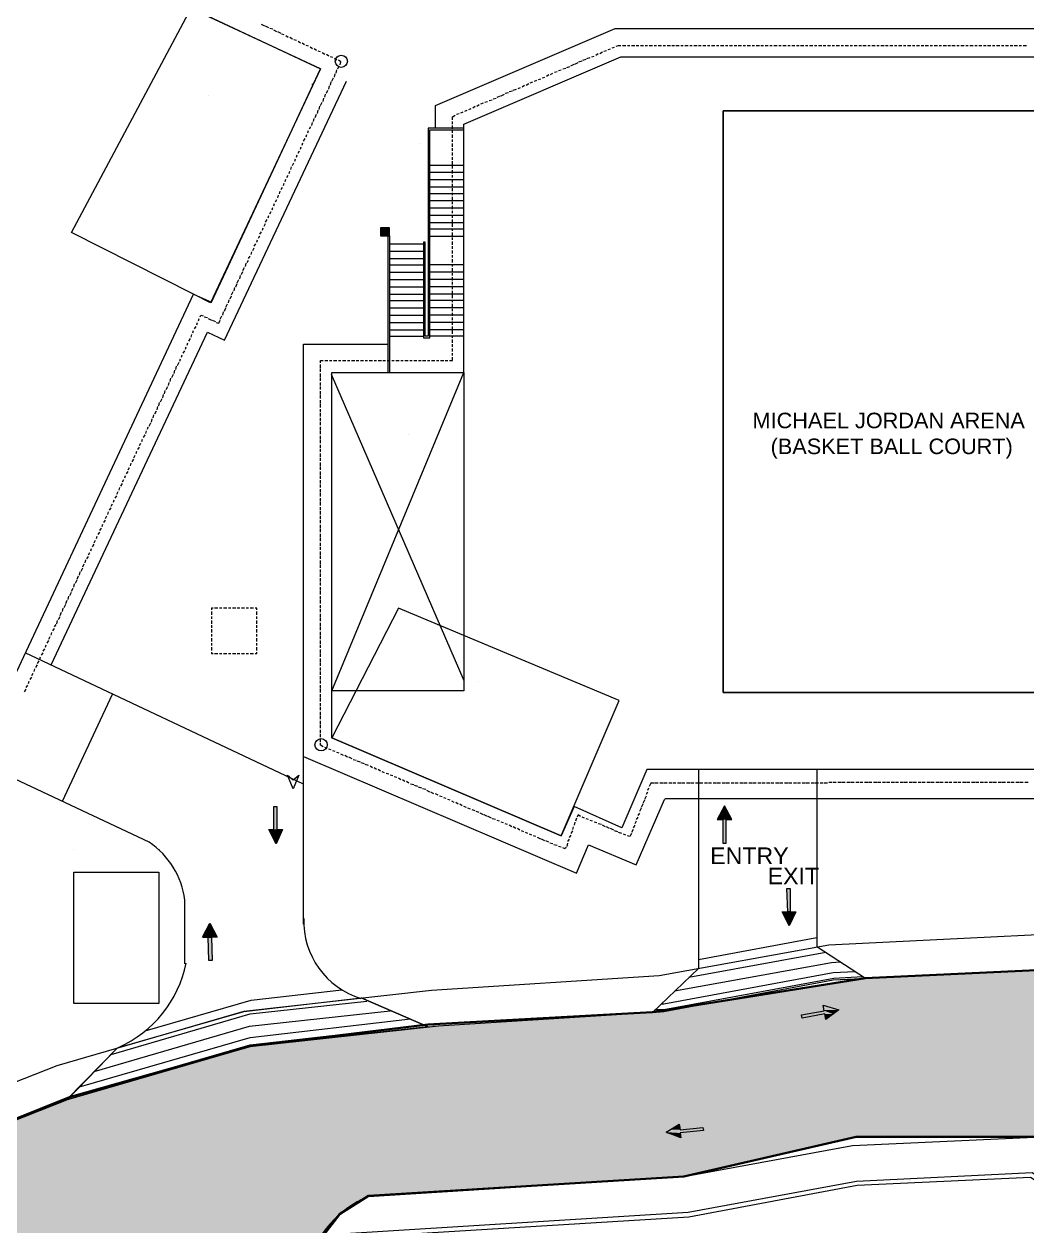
# Model space of a CAD drawing. Header units: inches. Extents: x 1969 to 240164, y 1364 to 46451.
# Drawn here: x 17198 to 21421, y 22972 to 28032 of the extents above; entities that cross this region are included whole.
import ezdxf

# ---------------------------------------------------------------- set-up
doc = ezdxf.new("R2010")
doc.units = ezdxf.units.IN
doc.header["$MEASUREMENT"] = 0
for name, color, linetype in [('PDF_0', 7, 'Continuous'), ('PDF_CAR', 7, 'Continuous'), ('PDF_cars', 7, 'Continuous'), ('PDF_ESElevation', 7, 'Continuous'), ('PDF_foot path', 7, 'Continuous'), ('PDF_HAT', 7, 'Continuous'), ('PDF_INTERNAL ROAD', 7, 'Continuous'), ('PDF_PAVING', 7, 'Continuous'), ('PDF_porch pavment area', 7, 'Continuous'), ('PDF_RETAINING WALL', 7, 'Continuous'), ('PDF_ROAD', 7, 'Continuous'), ('PDF_TEX', 7, 'Continuous'), ('PDF_TEXT', 7, 'Continuous'), ('PDF_THIN-1', 7, 'Continuous'), ('PDF_TXT', 7, 'Continuous'), ('PDF_Wall', 7, 'Continuous')]:
    doc.layers.add(name, color=color, linetype=linetype)
doc.styles.add('PDF ArialMT', font='arial.ttf')
doc.styles.add('PDF Swiss721BT-LightExtended', font='arial.ttf')

msp = doc.modelspace()

# ---------------------------------------------------------------- hatches: boundary and pattern name
at = {"true_color": 0xfecc66}
h = msp.add_hatch(color=31, dxfattribs=at)
h.dxf.hatch_style = 1
h.paths.add_polyline_path([(40008.3, 27445.2), (39953.1, 27576.4), (40565.8, 27834.4), (40621, 27703.3)])
h.paths.add_polyline_path([(40577.6, 27598.8), (40632.8, 27467.6), (40233.2, 27299.2), (40178, 27430.4)])
edge = h.paths.add_edge_path()
edge.add_line((23706.6, 23889.3), (23706.6, 23685.7))
edge.add_line((23706.6, 23685.7), (21592.3, 23685.7))
edge.add_arc((21564.1, 23607.1), 83.5, 70.25, 109.75)
edge.add_line((21535.9, 23685.7), (21474.3, 23685.7))
edge.add_line((21474.3, 23685.7), (21474.3, 23889.3))
edge.add_line((21474.3, 23889.3), (23706.6, 23889.3))
h.paths.add_polyline_path([(40196.6, 27136.6), (40128.6, 27004), (40083.8, 26760.5), (40108.3, 26579.1), (40179.2, 26411.1), (44054.9, 22879.7), (47494.3, 21707.1), (47774.4, 21648.7), (48167.3, 21655.3), (48593.7, 21785.4), (48790.3, 21898.1), (49229.2, 22267.9), (50678.1, 23493.2), (50859.2, 23699.7), (50983, 23900), (51090.8, 24169.8), (51148, 24487.9), (51993.8, 24488.6), (52290.4, 24048.9), (50849.8, 22717.9), (50714.5, 22526.6), (50622.5, 22254.5), (50606.5, 21925.5), (50606.5, 20998.1), (50696.2, 20675.3), (50766.7, 20544.7), (50964.4, 20319.7), (51058.4, 20250.3), (51196.7, 20206.5), (51389.7, 20233.1), (51523.7, 20325.3), (51622.3, 20503.8), (51622.3, 20773.7), (53221, 20773.7), (53221, 20166.3), (53323.2, 20166.3), (53323.2, 19249.4), (51850.7, 19249.4), (48876.6, 20483.8), (45963.5, 21489.1), (43693.6, 22262.7), (41571.7, 24195.4), (39950.9, 25674.8), (39044.1, 26554.3), (38079.5, 27215.6), (35857, 26162.3), (34994.2, 24093.5), (32860.7, 23926.1), (31214.3, 23858), (28068.1, 23728.3), (26623.6, 23670.7), (26125.1, 23748.9), (24768.5, 23544.4), (23827.6, 23544.4), (23273.3, 23447.3), (21482.5, 23346.7), (20701.9, 23346.7), (19975.8, 23179.6), (18647.9, 23098.7), (18526, 23021.2), (18458.9, 22934.2), (16811.9, 22382), (14065.1, 22382), (10291.7, 22150.2), (10399.9, 23009.2), (14054.9, 23234.2), (16268.8, 23125.1), (16401.4, 23136.9), (16539.8, 23172.8), (17389.5, 23514.9), (18148.7, 23728.4), (18898.7, 23820.5), (19842.9, 23871.6), (20739.4, 24014.8), (22123.3, 24079.5), (22770.9, 24079.5), (23779.9, 24246.6), (24703.7, 24246.6), (25375.2, 24342), (26135.3, 24457.9), (26581.9, 24376.1), (27205.7, 24393.1), (34200.4, 24679.5), (34926.4, 26329.3), (38395.3, 28029.7), (39197.5, 27689.4), (39688.1, 27614.9), (39863, 27631.6), (40107.6, 27695.3), (40153.2, 27713), (40296.7, 27791.6), (40552.7, 27873.4), (40725.6, 27893.1), (40799.6, 27443.2), (40565.9, 27413.6), (40402.5, 27338.4), (40299.1, 27258.4)])

# ---------------------------------------------------------------- linework, layer by layer
at = {"lineweight": 35}
for points in [[(10400.7, 23009.2), (14054.9, 23234.2), (16268.8, 23125.1), (16401.4, 23136.9), (16539.8, 23172.8), (17389.5, 23514.9), (18148.7, 23728.4), (18898.7, 23820.5), (19842.9, 23871.6), (20739.4, 24014.8), (22123.3, 24079.5), (22770.9, 24079.5), (23779.9, 24246.6), (24703.7, 24246.6), (25375.2, 24342), (26135.3, 24457.9), (26581.9, 24376.1), (27205.7, 24393.1), (30011.7, 24508), (34200.4, 24679.5), (34926.4, 26329.3), (38395.3, 28029.7)], [(38079.5, 27215.6), (35857, 26162.3), (34994.2, 24093.5), (32860.7, 23926.1), (31214.3, 23858), (28068.1, 23728.3), (26623.6, 23670.7), (26125.1, 23748.9), (24768.5, 23544.4), (23827.6, 23544.4), (23273.3, 23447.3), (21482.5, 23346.7), (20701.9, 23346.7), (19975.8, 23179.6), (18647.9, 23098.7), (18526, 23021.2), (18458.9, 22934.2), (16811.9, 22382), (14065.1, 22382), (10291.7, 22150.2), (10397.3, 22988.8)]]:
    msp.add_lwpolyline(points, dxfattribs=at)
for points in [[(10402.3, 23008.9), (14056.4, 23233.8), (16270.4, 23124.8), (16403, 23136.5), (16541.4, 23172.5), (17391, 23514.6), (18150.3, 23728.1), (18900.2, 23820.1), (19844.4, 23871.3), (20740.9, 24014.4), (22124.8, 24079.2), (22772.5, 24079.2), (23781.5, 24246.2), (24705.2, 24246.2), (25376.7, 24341.7), (26136.9, 24457.6), (26583.4, 24375.7), (27207.2, 24392.8), (30013.2, 24507.7), (34201.9, 24679.1), (34927.9, 26328.9), (38396.8, 28029.4)], [(38081, 27215.2), (35858.5, 26161.9), (34995.7, 24093.1), (32862.3, 23925.8), (31215.9, 23857.6), (28069.6, 23727.9), (26625.2, 23670.3), (26126.6, 23748.5), (24770, 23544), (23829.2, 23544), (23274.9, 23446.9), (21484, 23346.3), (20703.4, 23346.3), (19977.3, 23179.3), (18649.5, 23098.3), (18527.5, 23020.8), (18460.5, 22933.9), (16813.4, 22381.7), (14066.6, 22381.7), (10293.2, 22149.9), (10398.9, 22988.4)]]:
    msp.add_lwpolyline(points)
msp.add_lwpolyline([(20142.4, 27665.9), (22017.5, 27665.9), (22017.5, 25217.7), (20142.4, 25217.7)], close=True)
at = {"layer": 'PDF_0', "lineweight": 0}
for points in [[(18412.7, 27777.6), (18409.3, 27777.6)], [(19050.2, 27610.6), (19050.2, 27610.6)], [(18866.1, 27528.8), (18866.1, 27528.8)], [(17983.2, 26857.3), (17983.2, 26857.3)], [(18494.5, 26560.7), (18494.5, 26564.1)], [(19714.9, 24648.4), (19714.9, 24648.4)], [(17407.2, 24556.4), (17407.2, 24556.4)], [(17765.1, 24556.4), (17768.5, 24556.4)], [(19871.7, 24024.6), (19871.7, 24024.6)]]:
    msp.add_lwpolyline(points, dxfattribs=at)
msp.add_lwpolyline([(18354.8, 24870), (18330.9, 24812.1), (18307.1, 24870), (18330.9, 24849.6)], close=True, dxfattribs=at)
at = {"layer": 'PDF_CAR', "lineweight": 0}
msp.add_lwpolyline([(18716.1, 27160.7), (18716.1, 27140.2)], dxfattribs=at)
at = {"layer": 'PDF_cars', "lineweight": 0}
msp.add_lwpolyline([(17407.2, 24461), (17765.1, 24461), (17765.1, 23908.8), (17407.2, 23908.8)], close=True, dxfattribs=at)
at = {"layer": 'PDF_ESElevation', "lineweight": 0}
msp.add_arc((18840.5, 22662.9), 475.5, 113.6921, 148.6445, dxfattribs=at)
at = {"layer": 'PDF_foot path', "lineweight": 0}
for points in [[(20536.4, 24184.9), (20038.7, 24092.8)], [(20038.7, 24055.3), (19844.4, 23871.3), (19892.1, 23874.7), (20604.5, 24007.6), (20740.9, 24014.4), (20536.4, 24147.4)], [(20573.9, 24123.5), (19997.8, 24017.8)], [(20696.6, 24041.7), (20604.5, 24038.3), (19892.1, 23905.3), (19881.9, 23905.3)], [(20635.2, 24082.6), (20597.7, 24079.2), (19936.4, 23959.9)], [(20730.7, 24021.2), (20607.9, 24014.4), (19892.1, 23881.5), (19854.6, 23881.5)], [(17707.1, 23792.9), (18153.7, 23922.4), (18535.4, 23966.7)], [(18913.8, 23963.3), (18123, 23874.7), (18617.3, 23932.6), (18900.2, 23809.9), (18617.3, 23932.6)], [(17564, 23694), (18150.3, 23864.4), (18641.1, 23919)], [(17591.2, 23721.3), (18123, 23874.7), (17335.6, 23646.3), (16486.8, 23312.2)], [(17431, 23557.7), (18150.3, 23765.6), (18825.2, 23844)], [(17492.4, 23622.4), (18146.9, 23813.3), (18740, 23878.1)], [(17376.5, 23503.1), (18150.3, 23728.1), (18930.9, 23813.3)], [(17386.7, 23513.3), (18150.3, 23734.9), (18900.2, 23820.1)], [(17390.1, 23506.5), (16541.4, 23172.5)]]:
    msp.add_lwpolyline(points, dxfattribs=at)
msp.add_lwpolyline([(17379.9, 23503.1), (17591.2, 23721.3), (17376.5, 23503.1), (18150.3, 23728.1), (18900.2, 23809.9), (18150.3, 23728.1)], close=True, dxfattribs=at)
msp.add_arc((17391.8, 24179.7), 499.4, 294.1313, 348.2449, dxfattribs=at)
at = {"layer": 'PDF_HAT', "lineweight": 0}
for points in [[(15075.6, 26236.9), (15443.7, 26063.1), (14687, 24443.9), (16313, 23680.4), (16800.4, 24720), (16875.4, 24685.9), (17911.7, 26894.8), (17986.6, 26860.7), (18446.8, 27842.4), (17652.6, 28214), (17628.7, 28159.4), (17386.7, 28271.9), (17028.8, 28288.9), (16725.4, 28299.2), (16701.6, 28149.2), (16101.6, 28428.7)], [(17911.7, 26894.8), (17396.9, 27153.8), (17901.4, 28098.1), (18446.8, 27842.4), (17983.2, 26857.3)], [(19459.2, 24614.4), (19704.6, 25183.6), (18774.1, 25572.2), (18494.5, 25026.8)]]:
    msp.add_lwpolyline(points, close=True, dxfattribs=at)
msp.add_lwpolyline([(22615.7, 24893.9), (19820.5, 24893.9), (19786.4, 24815.5), (19714.9, 24648.4), (19513.7, 24737.1), (19459.2, 24614.4), (18494.5, 25026.8), (18494.5, 26564.1), (19050.2, 26564.1), (19050.2, 27610.6), (19711.5, 27893.5), (22605.5, 27893.5), (23928, 27327.7), (23928, 27310.6), (24749.5, 27310.6), (24749.5, 26731.2), (24831.3, 26731.2)], dxfattribs=at)
at = {"layer": 'PDF_INTERNAL ROAD', "lineweight": 0}
for points in [[(24705.2, 24396.2), (23979.2, 24396.2), (23754.2, 24396.2), (23052, 24266.7), (22762.3, 24229.2), (22121.4, 24229.2), (20587.5, 24154.2), (19871.7, 24024.6), (18913.8, 23963.3)], [(18920.6, 23813.3), (19892.1, 23874.7), (20604.5, 24007.6), (22124.8, 24079.2), (22772.5, 24079.2), (23069, 24116.7)], [(24112.1, 21665.8), (21484, 23346.3), (20686.3, 23308.8), (19977.3, 23179.3), (18647.9, 23094.1)]]:
    msp.add_lwpolyline(points, dxfattribs=at)
at = {"layer": 'PDF_PAVING', "lineweight": 0}
for points in [[(18930.9, 27593.6), (18930.9, 27689), (19687.6, 28012.8), (22632.7, 28012.8), (23986, 27433.4), (24868.8, 27433.4), (24868.8, 26850.5)], [(17311.7, 25333.6), (17969.6, 26734.6), (18041.2, 26700.5), (18555.9, 27791.3)], [(18375.2, 24948.4), (18375.2, 26683.4), (18729.7, 26683.4)], [(18375.2, 24832.5), (17202.6, 25384.7)], [(18375.2, 24242.8), (18375.2, 24948.4), (19524, 24457.6), (19575.1, 24576.9), (19776.2, 24491.6), (19895.5, 24767.7), (19898.9, 24771.2), (22639.5, 24771.2)], [(17724.2, 24587.1), (16991.3, 24931.4)], [(17874.2, 24075.8), (17874.2, 24341.7)]]:
    msp.add_lwpolyline(points, dxfattribs=at)
msp.add_arc((18714.4, 24254.7), 339.2, 177.951, 253.1964, dxfattribs=at)
at = {"layer": 'PDF_porch pavment area', "lineweight": 0}
msp.add_lwpolyline([(17359.4, 24760.9), (17570.8, 25210.9)], dxfattribs=at)
at = {"layer": 'PDF_RETAINING WALL', "lineweight": 0}
for points in [[(23795.1, 21665.8), (21436.3, 23175.9), (20706.8, 23141.8), (19997.8, 23008.9), (18436.6, 22913.4)], [(23692.8, 21754.4), (21443.1, 23196.3), (20703.4, 23158.8), (19994.4, 23029.3), (18460.5, 22933.9)]]:
    msp.add_lwpolyline(points, dxfattribs=at)
at = {"layer": 'PDF_ROAD', "lineweight": 0}
for points in [[(20038.7, 24893.9), (20038.7, 24055.3)], [(20536.4, 24893.9), (20536.4, 24147.4)]]:
    msp.add_lwpolyline(points, dxfattribs=at)
msp.add_arc((17528.2, 24299.1), 349.4, 7.4104, 55.6843, dxfattribs=at)
at = {"layer": 'PDF_TEX', "lineweight": 0}
msp.add_lwpolyline([(18736.6, 27140.2), (18736.6, 27174.3), (18699.1, 27174.3), (18699.1, 27140.2)], close=True, dxfattribs=at)
at = {"layer": 'PDF_TEX', "transparency": 33554559}
for points in [[(18736.6, 27174.3), (18699.1, 27174.3), (18736.6, 27140.2)], [(18699.1, 27174.3), (18736.6, 27140.2), (18699.1, 27140.2)]]:
    msp.add_solid(points, dxfattribs=at)
at = {"layer": 'PDF_THIN-1', "lineweight": 0}
for points in [[(19050.2, 27593.6), (18900.2, 27593.6), (18900.2, 26717.5), (18886.5, 26717.5), (18886.5, 27112.9), (18879.7, 27112.9), (18879.7, 26710.7), (18907, 26710.7), (18907, 27586.8), (19050.2, 27586.8)], [(19050.2, 27436.8), (18907, 27436.8)], [(19050.2, 27406.1), (18907, 27406.1)], [(19050.2, 27375.4), (18907, 27375.4)], [(19050.2, 27344.7), (18907, 27344.7)], [(19050.2, 27317.5), (18907, 27317.5)], [(19050.2, 27286.8), (18907, 27286.8)], [(19050.2, 27256.1), (18907, 27256.1)], [(19050.2, 27225.4), (18907, 27225.4)], [(19050.2, 27194.8), (18907, 27194.8)], [(18729.7, 27140.2), (18729.7, 26564.1)], [(18736.6, 27140.2), (18736.6, 26564.1)], [(19050.2, 27167.5), (18907, 27167.5)], [(19050.2, 27136.8), (18907, 27136.8)], [(18736.6, 27106.1), (18879.7, 27106.1)], [(18736.6, 27075.4), (18879.7, 27075.4)], [(18736.6, 27044.8), (18879.7, 27044.8)], [(18736.6, 27017.5), (18879.7, 27017.5)], [(18736.6, 26986.8), (18879.7, 26986.8)], [(19050.2, 27017.5), (18907, 27017.5)], [(19050.2, 26986.8), (18907, 26986.8)], [(18736.6, 26956.1), (18879.7, 26956.1)], [(18736.6, 26925.5), (18879.7, 26925.5)], [(19050.2, 26956.1), (18907, 26956.1)], [(19050.2, 26925.5), (18907, 26925.5)], [(18736.6, 26894.8), (18879.7, 26894.8)], [(18736.6, 26867.5), (18879.7, 26867.5)], [(19050.2, 26894.8), (18907, 26894.8)], [(19050.2, 26867.5), (18907, 26867.5)], [(18736.6, 26836.8), (18879.7, 26836.8)], [(19050.2, 26836.8), (18907, 26836.8)], [(18736.6, 26806.2), (18879.7, 26806.2)], [(18736.6, 26775.5), (18879.7, 26775.5)], [(19050.2, 26806.2), (18907, 26806.2)], [(19050.2, 26775.5), (18907, 26775.5)], [(18736.6, 26744.8), (18879.7, 26744.8)], [(18736.6, 26717.5), (18879.7, 26717.5)], [(18900.2, 26717.5), (18900.2, 26717.5)], [(19050.2, 26744.8), (18907, 26744.8)], [(19050.2, 26717.5), (18907, 26717.5)], [(18491.1, 26557.3), (19050.2, 25268.8)]]:
    msp.add_lwpolyline(points, dxfattribs=at)
for points in [[(19050.2, 26564.1), (19050.2, 25224.5), (18494.5, 25224.5)], [(18815, 26301.7), (18815, 26301.7), (18815, 26301.7)]]:
    msp.add_lwpolyline(points, close=True, dxfattribs=at)
at = {"layer": 'PDF_TXT', "lineweight": 0}
for points in [[(18211.6, 28023.1), (18198, 28029.9)], [(18228.7, 28016.3), (18215, 28023.1)], [(18245.7, 28009.4), (18232.1, 28012.8)], [(18262.8, 27999.2), (18249.1, 28006)], [(18279.8, 27992.4), (18266.2, 27999.2)], [(18293.4, 27985.6), (18283.2, 27989)], [(18310.5, 27975.3), (18300.2, 27982.2)], [(18327.5, 27968.5), (18317.3, 27975.3)], [(18344.6, 27961.7), (18334.3, 27965.1)], [(18361.6, 27951.5), (18351.4, 27958.3)], [(18378.6, 27944.7), (18368.4, 27951.5)], [(18395.7, 27937.8), (18385.5, 27941.3)], [(18412.7, 27927.6), (18402.5, 27934.4)], [(19674, 27931), (19684.2, 27934.4)], [(19691, 27937.8), (19701.2, 27941.3), (19711.5, 27941.3)], [(19718.3, 27941.3), (19731.9, 27941.3)], [(19738.7, 27941.3), (19749, 27941.3)], [(19755.8, 27941.3), (19769.4, 27941.3)], [(19776.2, 27941.3), (19786.4, 27941.3)], [(19793.3, 27941.3), (19806.9, 27941.3)], [(19813.7, 27941.3), (19823.9, 27941.3)], [(19830.8, 27941.3), (19844.4, 27941.3)], [(19851.2, 27941.3), (19861.4, 27941.3)], [(19868.3, 27941.3), (19881.9, 27941.3)], [(19888.7, 27941.3), (19898.9, 27941.3)], [(19905.8, 27941.3), (19919.4, 27941.3)], [(19926.2, 27941.3), (19936.4, 27941.3)], [(19943.2, 27941.3), (19956.9, 27941.3)], [(19963.7, 27941.3), (19973.9, 27941.3)], [(19980.7, 27941.3), (19994.4, 27941.3)], [(20001.2, 27941.3), (20011.4, 27941.3)], [(20018.2, 27941.3), (20031.9, 27941.3)], [(20038.7, 27941.3), (20048.9, 27941.3)], [(20055.7, 27941.3), (20069.4, 27941.3)], [(20076.2, 27941.3), (20086.4, 27941.3)], [(20093.2, 27941.3), (20106.9, 27941.3)], [(20113.7, 27941.3), (20123.9, 27941.3)], [(20130.7, 27941.3), (20144.4, 27941.3)], [(20151.2, 27941.3), (20161.4, 27941.3)], [(20168.2, 27941.3), (20181.9, 27941.3)], [(20188.7, 27941.3), (20198.9, 27941.3)], [(20205.7, 27941.3), (20219.4, 27941.3)], [(20226.2, 27941.3), (20236.4, 27941.3)], [(20243.2, 27941.3), (20256.8, 27941.3)], [(20263.7, 27941.3), (20273.9, 27941.3)], [(20280.7, 27941.3), (20294.3, 27941.3)], [(20301.2, 27941.3), (20311.4, 27941.3)], [(20318.2, 27941.3), (20331.8, 27941.3)], [(20338.7, 27941.3), (20348.9, 27941.3)], [(20355.7, 27941.3), (20369.3, 27941.3)], [(20376.2, 27941.3), (20386.4, 27941.3)], [(20393.2, 27941.3), (20406.8, 27941.3)], [(20413.6, 27941.3), (20423.9, 27941.3)], [(20430.7, 27941.3), (20444.3, 27941.3)], [(20451.1, 27941.3), (20461.4, 27941.3)], [(20468.2, 27941.3), (20481.8, 27941.3)], [(20488.6, 27941.3), (20498.9, 27941.3)], [(20505.7, 27941.3), (20519.3, 27941.3)], [(20526.1, 27941.3), (20536.4, 27941.3)], [(20543.2, 27941.3), (20556.8, 27941.3)], [(20563.6, 27941.3), (20573.9, 27941.3)], [(20580.7, 27941.3), (20594.3, 27941.3)], [(20601.1, 27941.3), (20611.4, 27941.3)], [(20618.2, 27941.3), (20631.8, 27941.3)], [(20638.6, 27941.3), (20648.9, 27941.3)], [(20655.7, 27941.3), (20669.3, 27941.3)], [(20676.1, 27941.3), (20686.3, 27941.3)], [(20693.2, 27941.3), (20706.8, 27941.3)], [(20713.6, 27941.3), (20723.8, 27941.3)], [(20730.7, 27941.3), (20744.3, 27941.3)], [(20751.1, 27941.3), (20761.3, 27941.3)], [(20768.2, 27941.3), (20781.8, 27941.3)], [(20788.6, 27941.3), (20798.8, 27941.3)], [(20805.7, 27941.3), (20819.3, 27941.3)], [(20826.1, 27941.3), (20836.3, 27941.3)], [(20843.1, 27941.3), (20856.8, 27941.3)], [(20863.6, 27941.3), (20873.8, 27941.3)], [(20880.6, 27941.3), (20894.3, 27941.3)], [(20901.1, 27941.3), (20911.3, 27941.3)], [(20918.1, 27941.3), (20931.8, 27941.3)], [(20938.6, 27941.3), (20948.8, 27941.3)], [(20955.6, 27941.3), (20969.3, 27941.3)], [(20976.1, 27941.3), (20986.3, 27941.3)], [(20993.1, 27941.3), (21006.8, 27941.3)], [(21013.6, 27941.3), (21023.8, 27941.3)], [(21030.6, 27941.3), (21044.3, 27941.3)], [(21051.1, 27941.3), (21061.3, 27941.3)], [(21068.1, 27941.3), (21081.8, 27941.3)], [(21088.6, 27941.3), (21098.8, 27941.3)], [(21105.6, 27941.3), (21119.3, 27941.3)], [(21126.1, 27941.3), (21136.3, 27941.3)], [(21143.1, 27941.3), (21156.7, 27941.3)], [(21163.6, 27941.3), (21173.8, 27941.3)], [(21180.6, 27941.3), (21194.2, 27941.3)], [(21201.1, 27941.3), (21211.3, 27941.3)], [(21218.1, 27941.3), (21231.7, 27941.3)], [(21238.6, 27941.3), (21248.8, 27941.3)], [(21255.6, 27941.3), (21269.2, 27941.3)], [(21276.1, 27941.3), (21286.3, 27941.3)], [(21293.1, 27941.3), (21306.7, 27941.3)], [(21313.5, 27941.3), (21323.8, 27941.3)], [(21330.6, 27941.3), (21344.2, 27941.3)], [(21351, 27941.3), (21361.3, 27941.3)], [(21368.1, 27941.3), (21381.7, 27941.3)], [(21388.5, 27941.3), (21398.8, 27941.3)], [(21405.6, 27941.3), (21419.2, 27941.3)], [(18429.8, 27920.8), (18419.6, 27927.6)], [(18446.8, 27914), (18436.6, 27917.4)], [(18463.9, 27903.8), (18453.6, 27910.6)], [(18480.9, 27896.9), (18470.7, 27903.8)], [(18498, 27890.1), (18487.7, 27893.5)], [(18515, 27879.9), (18504.8, 27886.7)], [(18528.6, 27859.4), (18532, 27873.1), (18521.8, 27879.9)], [(19551.2, 27879.9), (19564.9, 27883.3)], [(19568.3, 27886.7), (19581.9, 27890.1)], [(19588.7, 27893.5), (19599, 27896.9)], [(19605.8, 27900.4), (19616, 27907.2)], [(19622.8, 27907.2), (19633.1, 27914)], [(19639.9, 27917.4), (19650.1, 27920.8)], [(19656.9, 27924.2), (19667.1, 27927.6)], [(18511.6, 27825.4), (18515, 27839)], [(18518.4, 27842.4), (18525.2, 27856)], [(19431.9, 27828.8), (19442.2, 27832.2)], [(19449, 27835.6), (19459.2, 27839)], [(19466, 27842.4), (19479.7, 27845.8)], [(19483.1, 27849.2), (19496.7, 27852.6)], [(19500.1, 27856), (19513.7, 27862.9)], [(19517.2, 27862.9), (19530.8, 27869.7)], [(19534.2, 27873.1), (19547.8, 27876.5)], [(18487.7, 27774.2), (18491.1, 27787.9)], [(18494.5, 27791.3), (18501.4, 27804.9)], [(18504.8, 27808.3), (18508.2, 27822)], [(19312.6, 27774.2), (19322.9, 27781)], [(19329.7, 27784.5), (19339.9, 27787.9)], [(19346.7, 27791.3), (19356.9, 27794.7)], [(19363.8, 27798.1), (19374, 27801.5)], [(19380.8, 27804.9), (19391, 27808.3)], [(19397.9, 27811.7), (19408.1, 27818.5)], [(19414.9, 27818.5), (19425.1, 27825.4)], [(18463.9, 27723.1), (18467.3, 27736.7)], [(18470.7, 27740.1), (18477.5, 27753.8)], [(18480.9, 27757.2), (18484.3, 27770.8)], [(19189.9, 27723.1), (19203.6, 27729.9)], [(19207, 27729.9), (19220.6, 27736.7)], [(19224, 27740.1), (19237.6, 27743.6)], [(19241.1, 27747), (19254.7, 27750.4)], [(19258.1, 27753.8), (19271.7, 27757.2)], [(19278.5, 27760.6), (19288.8, 27764)], [(19295.6, 27767.4), (19305.8, 27774.2)], [(18440, 27672), (18443.4, 27685.6)], [(18446.8, 27689), (18453.6, 27702.6)], [(18457, 27706.1), (18460.5, 27719.7)], [(19087.7, 27678.8), (19097.9, 27685.6)], [(19104.7, 27685.6), (19114.9, 27692.4)], [(19121.7, 27695.8), (19132, 27699.2)], [(19138.8, 27702.6), (19149, 27706.1)], [(19155.8, 27709.5), (19169.5, 27712.9)], [(19172.9, 27716.3), (19186.5, 27719.7)], [(18416.1, 27620.8), (18419.6, 27634.5)], [(18423, 27637.9), (18429.8, 27651.5)], [(18433.2, 27654.9), (18436.6, 27668.6)], [(19002.4, 27627.7), (19002.4, 27641.3), (19012.7, 27648.1)], [(19019.5, 27651.5), (19029.7, 27654.9)], [(19036.5, 27658.3), (19046.8, 27661.7)], [(19053.6, 27665.2), (19063.8, 27668.6)], [(19070.6, 27672), (19080.8, 27675.4)], [(18392.3, 27573.1), (18395.7, 27583.3)], [(18399.1, 27590.2), (18405.9, 27600.4)], [(18409.3, 27603.8), (18412.7, 27617.4)], [(19002.4, 27610.6), (19002.4, 27620.8)], [(19002.4, 27590.2), (19002.4, 27603.8)], [(19002.4, 27573.1), (19002.4, 27583.3)], [(18368.4, 27522), (18371.8, 27532.2)], [(18375.2, 27539), (18382.1, 27549.3)], [(18385.5, 27556.1), (18388.9, 27566.3)], [(19002.4, 27552.7), (19002.4, 27566.3)], [(19002.4, 27535.6), (19002.4, 27545.8)], [(19002.4, 27515.2), (19002.4, 27528.8)], [(18344.6, 27470.9), (18348, 27481.1)], [(18351.4, 27487.9), (18358.2, 27498.1)], [(18361.6, 27504.9), (18365, 27515.2)], [(19002.4, 27498.1), (19002.4, 27508.4)], [(19002.4, 27477.7), (19002.4, 27491.3)], [(18320.7, 27419.7), (18324.1, 27430)], [(18327.5, 27436.8), (18334.3, 27447)], [(18337.7, 27453.8), (18341.2, 27464)], [(19002.4, 27460.6), (19002.4, 27470.9)], [(19002.4, 27440.2), (19002.4, 27453.8)], [(19002.4, 27423.1), (19002.4, 27433.4)], [(18296.8, 27368.6), (18300.2, 27378.8)], [(18303.7, 27385.6), (18310.5, 27395.9)], [(18313.9, 27402.7), (18317.3, 27412.9)], [(19002.4, 27402.7), (19002.4, 27416.3)], [(19002.4, 27385.6), (19002.4, 27395.9)], [(19002.4, 27365.2), (19002.4, 27378.8)], [(18273, 27317.5), (18276.4, 27327.7)], [(18279.8, 27334.5), (18286.6, 27344.7)], [(18290, 27351.6), (18293.4, 27361.8)], [(19002.4, 27348.1), (19002.4, 27358.4)], [(19002.4, 27327.7), (19002.4, 27341.3)], [(18249.1, 27266.3), (18252.5, 27276.6)], [(18255.9, 27283.4), (18262.8, 27293.6)], [(18266.2, 27300.4), (18269.6, 27310.6)], [(19002.4, 27310.6), (19002.4, 27320.9)], [(19002.4, 27290.2), (19002.4, 27303.8)], [(19002.4, 27273.2), (19002.4, 27283.4)], [(18225.3, 27215.2), (18228.7, 27225.4)], [(18232.1, 27232.2), (18238.9, 27242.5)], [(18242.3, 27249.3), (18245.7, 27259.5)], [(19002.4, 27252.7), (19002.4, 27266.3)], [(19002.4, 27235.7), (19002.4, 27245.9)], [(19002.4, 27215.2), (19002.4, 27228.8)], [(18201.4, 27164.1), (18204.8, 27174.3)], [(18208.2, 27181.1), (18215, 27191.3)], [(18215, 27198.2), (18221.8, 27208.4)], [(19002.4, 27198.2), (19002.4, 27208.4)], [(19002.4, 27177.7), (19002.4, 27191.3)], [(19002.4, 27160.7), (19002.4, 27170.9)], [(18177.5, 27112.9), (18180.9, 27123.2)], [(18184.4, 27130), (18191.2, 27140.2)], [(18191.2, 27147), (18198, 27157.3)], [(19002.4, 27140.2), (19002.4, 27153.8)], [(19002.4, 27123.2), (19002.4, 27133.4)], [(18153.7, 27061.8), (18157.1, 27072)], [(18160.5, 27078.9), (18167.3, 27089.1)], [(18167.3, 27095.9), (18174.1, 27106.1)], [(19002.4, 27102.7), (19002.4, 27116.4)], [(19002.4, 27085.7), (19002.4, 27095.9)], [(19002.4, 27065.2), (19002.4, 27078.9)], [(18129.8, 27010.7), (18133.2, 27024.3)], [(18136.6, 27027.7), (18143.4, 27038)], [(18143.4, 27044.8), (18150.3, 27055)], [(19002.4, 27048.2), (19002.4, 27058.4)], [(19002.4, 27027.7), (19002.4, 27041.4)], [(19002.4, 27010.7), (19002.4, 27020.9)], [(18106, 26959.5), (18109.4, 26973.2)], [(18112.8, 26976.6), (18119.6, 26990.2)], [(18119.6, 26993.6), (18126.4, 27007.3)], [(19002.4, 26990.2), (19002.4, 27003.9)], [(19002.4, 26973.2), (19002.4, 26983.4)], [(18082.1, 26908.4), (18085.5, 26922.1)], [(18088.9, 26925.5), (18095.7, 26939.1)], [(18095.7, 26942.5), (18102.5, 26956.1)], [(19002.4, 26952.7), (19002.4, 26966.4)], [(19002.4, 26935.7), (19002.4, 26945.9)], [(19002.4, 26915.2), (19002.4, 26928.9)], [(18058.2, 26857.3), (18061.6, 26870.9)], [(18065, 26874.3), (18071.9, 26888)], [(18071.9, 26891.4), (18078.7, 26905)], [(19002.4, 26898.2), (19002.4, 26908.4)], [(19002.4, 26877.7), (19002.4, 26891.4)], [(19002.4, 26860.7), (19002.4, 26870.9)], [(18034.4, 26806.2), (18037.8, 26819.8)], [(18041.2, 26823.2), (18048, 26836.8)], [(18048, 26840.2), (18054.8, 26853.9)], [(19002.4, 26840.2), (19002.4, 26853.9)], [(19002.4, 26823.2), (19002.4, 26833.4)], [(19002.4, 26802.7), (19002.4, 26816.4)], [(17925.3, 26765.3), (17928.7, 26775.5)], [(17932.1, 26782.3), (17935.5, 26792.5)], [(17938.9, 26799.3), (17942.3, 26806.2), (17952.6, 26802.7)], [(17956, 26799.3), (17969.6, 26795.9)], [(17973, 26792.5), (17986.6, 26785.7)], [(17990.1, 26785.7), (18003.7, 26778.9)], [(18007.1, 26775.5), (18017.3, 26772.1), (18024.1, 26785.7)], [(18024.1, 26789.1), (18031, 26802.7)], [(19002.4, 26785.7), (19002.4, 26795.9)], [(19002.4, 26765.3), (19002.4, 26778.9)], [(17901.4, 26714.1), (17904.8, 26724.3)], [(17908.2, 26731.2), (17911.7, 26741.4)], [(17915.1, 26748.2), (17921.9, 26758.4)], [(19002.4, 26748.2), (19002.4, 26758.4)], [(19002.4, 26727.8), (19002.4, 26741.4)], [(19002.4, 26710.7), (19002.4, 26720.9)], [(17877.6, 26663), (17881, 26673.2)], [(17884.4, 26680), (17887.8, 26690.3)], [(17891.2, 26697.1), (17898, 26707.3)], [(19002.4, 26690.3), (19002.4, 26703.9)], [(19002.4, 26673.2), (19002.4, 26683.4)], [(19002.4, 26652.8), (19002.4, 26666.4)], [(17853.7, 26611.9), (17857.1, 26622.1)], [(17860.5, 26628.9), (17863.9, 26639.1)], [(17867.3, 26645.9), (17874.2, 26656.2)], [(18446.8, 26605), (18446.8, 26615.3), (18457, 26615.3)], [(18463.9, 26615.3), (18477.5, 26615.3)], [(18484.3, 26615.3), (18494.5, 26615.3)], [(18501.4, 26615.3), (18515, 26615.3)], [(18521.8, 26615.3), (18532, 26615.3)], [(18538.9, 26615.3), (18552.5, 26615.3)], [(18559.3, 26615.3), (18569.5, 26615.3)], [(18576.4, 26615.3), (18590, 26615.3)], [(18596.8, 26615.3), (18607, 26615.3)], [(18613.9, 26615.3), (18627.5, 26615.3)], [(18634.3, 26615.3), (18644.5, 26615.3)], [(18651.3, 26615.3), (18665, 26615.3)], [(18671.8, 26615.3), (18682, 26615.3)], [(18688.8, 26615.3), (18702.5, 26615.3)], [(18709.3, 26615.3), (18719.5, 26615.3)], [(18726.3, 26615.3), (18740, 26615.3)], [(18746.8, 26615.3), (18757, 26615.3)], [(18763.8, 26615.3), (18777.5, 26615.3)], [(18784.3, 26615.3), (18794.5, 26615.3)], [(18801.3, 26615.3), (18815, 26615.3)], [(18821.8, 26615.3), (18832, 26615.3)], [(18838.8, 26615.3), (18852.5, 26615.3)], [(18859.3, 26615.3), (18869.5, 26615.3)], [(18876.3, 26615.3), (18890, 26615.3)], [(18896.8, 26615.3), (18907, 26615.3)], [(18913.8, 26615.3), (18927.5, 26615.3)], [(18934.3, 26615.3), (18944.5, 26615.3)], [(18951.3, 26615.3), (18964.9, 26615.3)], [(18971.8, 26615.3), (18982, 26615.3)], [(18988.8, 26615.3), (19002.4, 26615.3), (19002.4, 26628.9)], [(19002.4, 26635.7), (19002.4, 26645.9)], [(17829.8, 26560.7), (17833.3, 26574.4)], [(17836.7, 26577.8), (17840.1, 26591.4)], [(17843.5, 26594.8), (17850.3, 26608.5)], [(18446.8, 26584.6), (18446.8, 26598.2)], [(18446.8, 26567.5), (18446.8, 26581.2)], [(17806, 26509.6), (17809.4, 26523.2)], [(17812.8, 26526.6), (17816.2, 26540.3)], [(17819.6, 26543.7), (17826.4, 26557.3)], [(18446.8, 26547.1), (18446.8, 26560.7)], [(18446.8, 26530.1), (18446.8, 26543.7)], [(18446.8, 26509.6), (18446.8, 26523.2)], [(17782.1, 26458.5), (17785.5, 26472.1)], [(17788.9, 26475.5), (17792.4, 26489.1)], [(17795.8, 26492.6), (17802.6, 26506.2)], [(18446.8, 26492.6), (18446.8, 26506.2)], [(18446.8, 26472.1), (18446.8, 26485.7)], [(18446.8, 26455.1), (18446.8, 26468.7)], [(17758.3, 26407.3), (17761.7, 26421)], [(17765.1, 26424.4), (17768.5, 26438)], [(17771.9, 26441.4), (17778.7, 26455.1)], [(18446.8, 26434.6), (18446.8, 26448.2)], [(18446.8, 26417.6), (18446.8, 26431.2)], [(17734.4, 26356.2), (17737.8, 26369.8)], [(17741.2, 26373.3), (17744.6, 26386.9)], [(17748, 26390.3), (17754.9, 26403.9)], [(18446.8, 26397.1), (18446.8, 26410.7)], [(18446.8, 26380.1), (18446.8, 26393.7)], [(18446.8, 26359.6), (18446.8, 26373.3)], [(17710.5, 26308.5), (17714, 26318.7)], [(17717.4, 26325.5), (17720.8, 26335.8)], [(17724.2, 26339.2), (17731, 26352.8)], [(18446.8, 26342.6), (18446.8, 26356.2)], [(18446.8, 26322.1), (18446.8, 26335.8)], [(18446.8, 26305.1), (18446.8, 26318.7)], [(17683.3, 26257.4), (17690.1, 26267.6)], [(17693.5, 26274.4), (17696.9, 26284.6)], [(17700.3, 26291.4), (17707.1, 26301.7)], [(18446.8, 26284.6), (18446.8, 26298.3)], [(18446.8, 26267.6), (18446.8, 26281.2)], [(18446.8, 26247.1), (18446.8, 26260.8)], [(17659.4, 26206.2), (17666.2, 26216.5)], [(17669.6, 26223.3), (17673, 26233.5)], [(17676.5, 26240.3), (17683.3, 26250.5)], [(18446.8, 26230.1), (18446.8, 26243.7)], [(18446.8, 26209.6), (18446.8, 26223.3)], [(17635.6, 26155.1), (17642.4, 26165.3)], [(17645.8, 26172.1), (17649.2, 26182.4)], [(17652.6, 26189.2), (17659.4, 26199.4)], [(18446.8, 26192.6), (18446.8, 26206.2)], [(18446.8, 26172.1), (18446.8, 26185.8)], [(18446.8, 26155.1), (18446.8, 26168.7)], [(17611.7, 26104), (17618.5, 26114.2)], [(17621.9, 26121), (17625.3, 26131.2)], [(17628.7, 26138.1), (17635.6, 26148.3)], [(18446.8, 26134.6), (18446.8, 26148.3)], [(18446.8, 26117.6), (18446.8, 26131.2)], [(18446.8, 26097.1), (18446.8, 26110.8)], [(17587.8, 26052.8), (17594.6, 26063.1)], [(17598.1, 26069.9), (17601.5, 26080.1)], [(17604.9, 26086.9), (17611.7, 26097.1)], [(18446.8, 26080.1), (18446.8, 26093.7)], [(18446.8, 26059.7), (18446.8, 26073.3)], [(17564, 26001.7), (17570.8, 26011.9)], [(17574.2, 26018.7), (17577.6, 26029)], [(17581, 26035.8), (17587.8, 26046)], [(18446.8, 26042.6), (18446.8, 26056.2)], [(18446.8, 26022.2), (18446.8, 26035.8)], [(18446.8, 26005.1), (18446.8, 26018.7)], [(17540.1, 25950.6), (17546.9, 25960.8)], [(17550.3, 25967.6), (17553.7, 25977.8)], [(17557.1, 25984.7), (17564, 25994.9)], [(18446.8, 25984.7), (18446.8, 25998.3)], [(18446.8, 25967.6), (18446.8, 25981.2)], [(18446.8, 25947.2), (18446.8, 25960.8)], [(17516.2, 25899.4), (17523.1, 25909.7)], [(17526.5, 25916.5), (17529.9, 25926.7)], [(17533.3, 25933.5), (17540.1, 25943.8)], [(18446.8, 25930.1), (18446.8, 25943.8)], [(18446.8, 25909.7), (18446.8, 25923.3)], [(18446.8, 25892.6), (18446.8, 25906.3)], [(17492.4, 25848.3), (17499.2, 25858.5)], [(17502.6, 25865.4), (17506, 25875.6)], [(17509.4, 25882.4), (17516.2, 25892.6)], [(18446.8, 25872.2), (18446.8, 25885.8)], [(18446.8, 25855.1), (18446.8, 25868.8)], [(17468.5, 25797.2), (17475.3, 25807.4)], [(17478.7, 25814.2), (17482.2, 25824.4)], [(17485.6, 25831.3), (17492.4, 25841.5)], [(18446.8, 25834.7), (18446.8, 25848.3)], [(18446.8, 25817.6), (18446.8, 25831.3)], [(18446.8, 25797.2), (18446.8, 25810.8)], [(17444.7, 25746), (17451.5, 25759.7)], [(17454.9, 25763.1), (17458.3, 25776.7)], [(17461.7, 25780.1), (17468.5, 25790.4)], [(18446.8, 25780.1), (18446.8, 25793.8)], [(18446.8, 25759.7), (18446.8, 25773.3)], [(18446.8, 25742.6), (18446.8, 25756.3)], [(17420.8, 25694.9), (17427.6, 25708.6)], [(17431, 25712), (17434.4, 25725.6)], [(17437.8, 25729), (17444.7, 25742.6)], [(18446.8, 25722.2), (18446.8, 25735.8)], [(18446.8, 25705.1), (18446.8, 25718.8)], [(17396.9, 25643.8), (17403.8, 25657.4)], [(17407.2, 25660.8), (17410.6, 25674.5)], [(17414, 25677.9), (17420.8, 25691.5)], [(18446.8, 25684.7), (18446.8, 25698.3)], [(18446.8, 25667.6), (18446.8, 25681.3)], [(18446.8, 25647.2), (18446.8, 25660.8)], [(17373.1, 25592.7), (17379.9, 25606.3)], [(17383.3, 25609.7), (17386.7, 25623.3)], [(17390.1, 25626.7), (17396.9, 25640.4)], [(18446.8, 25630.2), (18446.8, 25643.8)], [(18446.8, 25609.7), (18446.8, 25623.3)], [(18446.8, 25592.7), (18446.8, 25606.3)], [(17349.2, 25541.5), (17356, 25555.2)], [(17359.4, 25558.6), (17362.9, 25572.2)], [(17366.3, 25575.6), (17373.1, 25589.2)], [(17993.5, 25572.2), (17986.6, 25572.2), (17986.6, 25565.4)], [(17986.6, 25558.6), (17986.6, 25544.9)], [(18013.9, 25572.2), (18000.3, 25572.2)], [(18031, 25572.2), (18020.7, 25572.2)], [(18051.4, 25572.2), (18037.8, 25572.2)], [(18068.5, 25572.2), (18058.2, 25572.2)], [(18088.9, 25572.2), (18075.3, 25572.2)], [(18106, 25572.2), (18095.7, 25572.2)], [(18126.4, 25572.2), (18112.8, 25572.2)], [(18143.4, 25572.2), (18133.2, 25572.2)], [(18163.9, 25572.2), (18150.3, 25572.2)], [(18177.5, 25565.4), (18177.5, 25572.2), (18170.7, 25572.2)], [(18177.5, 25544.9), (18177.5, 25558.6)], [(18446.8, 25572.2), (18446.8, 25585.8)], [(18446.8, 25555.2), (18446.8, 25568.8)], [(17325.4, 25493.8), (17332.2, 25504)], [(17335.6, 25507.4), (17339, 25521.1)], [(17342.4, 25524.5), (17349.2, 25538.1)], [(17986.6, 25538.1), (17986.6, 25527.9)], [(17986.6, 25521.1), (17986.6, 25507.4)], [(17986.6, 25500.6), (17986.6, 25490.4)], [(18177.5, 25527.9), (18177.5, 25538.1)], [(18177.5, 25507.4), (18177.5, 25521.1)], [(18177.5, 25490.4), (18177.5, 25500.6)], [(18446.8, 25534.7), (18446.8, 25548.3)], [(18446.8, 25517.7), (18446.8, 25531.3)], [(18446.8, 25497.2), (18446.8, 25510.8)], [(17301.5, 25442.7), (17308.3, 25452.9)], [(17311.7, 25459.7), (17315.1, 25469.9)], [(17318.5, 25476.8), (17325.4, 25487)], [(17986.6, 25483.6), (17986.6, 25469.9)], [(17986.6, 25463.1), (17986.6, 25452.9)], [(18177.5, 25469.9), (18177.5, 25483.6)], [(18177.5, 25452.9), (18177.5, 25463.1)], [(18446.8, 25480.2), (18446.8, 25493.8)], [(18446.8, 25459.7), (18446.8, 25473.4)], [(18446.8, 25442.7), (18446.8, 25456.3)], [(17277.6, 25391.5), (17284.5, 25401.8)], [(17287.9, 25408.6), (17291.3, 25418.8)], [(17294.7, 25425.6), (17301.5, 25435.9)], [(17986.6, 25446.1), (17986.6, 25432.4)], [(17986.6, 25425.6), (17986.6, 25415.4)], [(17986.6, 25408.6), (17986.6, 25395)], [(18177.5, 25432.4), (18177.5, 25446.1)], [(18177.5, 25415.4), (18177.5, 25425.6)], [(18177.5, 25395), (18177.5, 25408.6)], [(18446.8, 25422.2), (18446.8, 25435.9)], [(18446.8, 25405.2), (18446.8, 25418.8)], [(17253.8, 25340.4), (17260.6, 25350.6)], [(17264, 25357.5), (17267.4, 25367.7)], [(17270.8, 25374.5), (17277.6, 25384.7)], [(17986.6, 25388.1), (17986.6, 25381.3), (17993.5, 25381.3)], [(18000.3, 25381.3), (18013.9, 25381.3)], [(18020.7, 25381.3), (18031, 25381.3)], [(18037.8, 25381.3), (18051.4, 25381.3)], [(18058.2, 25381.3), (18068.5, 25381.3)], [(18075.3, 25381.3), (18088.9, 25381.3)], [(18095.7, 25381.3), (18106, 25381.3)], [(18112.8, 25381.3), (18126.4, 25381.3)], [(18133.2, 25381.3), (18143.4, 25381.3)], [(18150.3, 25381.3), (18163.9, 25381.3)], [(18170.7, 25381.3), (18177.5, 25381.3), (18177.5, 25388.1)], [(18446.8, 25384.7), (18446.8, 25398.4)], [(18446.8, 25367.7), (18446.8, 25381.3)], [(18446.8, 25347.2), (18446.8, 25360.9)], [(17229.9, 25289.3), (17236.7, 25299.5)], [(17240.1, 25306.3), (17243.5, 25316.6)], [(17247, 25323.4), (17253.8, 25333.6)], [(18446.8, 25330.2), (18446.8, 25343.8)], [(18446.8, 25309.7), (18446.8, 25323.4)], [(18446.8, 25292.7), (18446.8, 25306.3)], [(17206.1, 25238.2), (17212.9, 25248.4)], [(17216.3, 25255.2), (17219.7, 25265.4)], [(17223.1, 25272.2), (17229.9, 25282.5)], [(18446.8, 25272.2), (18446.8, 25285.9)], [(18446.8, 25255.2), (18446.8, 25268.8)], [(18446.8, 25234.7), (18446.8, 25248.4)], [(17199.2, 25221.1), (17206.1, 25231.3)], [(18446.8, 25217.7), (18446.8, 25231.3)], [(18446.8, 25197.2), (18446.8, 25210.9)], [(18446.8, 25180.2), (18446.8, 25193.8)], [(18446.8, 25159.8), (18446.8, 25173.4)], [(18446.8, 25142.7), (18446.8, 25156.3)], [(18446.8, 25122.3), (18446.8, 25135.9)], [(18446.8, 25105.2), (18446.8, 25118.8)], [(18446.8, 25084.8), (18446.8, 25098.4)], [(18446.8, 25067.7), (18446.8, 25081.4)], [(18446.8, 25047.3), (18446.8, 25060.9)], [(18446.8, 25030.2), (18446.8, 25043.9)], [(18446.8, 25009.8), (18446.8, 25023.4)], [(18457, 24989.3), (18446.8, 24996.1), (18446.8, 25006.4)], [(18474.1, 24982.5), (18463.9, 24985.9)], [(18491.1, 24975.7), (18480.9, 24979.1)], [(18508.2, 24968.9), (18498, 24972.3)], [(18525.2, 24962), (18515, 24965.5)], [(18542.3, 24951.8), (18532, 24958.6)], [(18559.3, 24945), (18549.1, 24951.8)], [(18579.8, 24938.2), (18566.1, 24945)], [(18596.8, 24931.4), (18583.2, 24934.8)], [(18613.9, 24924.5), (18600.2, 24928)], [(18630.9, 24917.7), (18617.3, 24921.1)], [(18647.9, 24910.9), (18634.3, 24914.3)], [(18665, 24900.7), (18654.8, 24907.5)], [(18682, 24893.9), (18671.8, 24900.7)], [(18699.1, 24887.1), (18688.8, 24893.9)], [(18716.1, 24880.2), (18705.9, 24883.6)], [(18733.2, 24873.4), (18722.9, 24876.8)], [(18750.2, 24866.6), (18740, 24870)], [(18767.2, 24859.8), (18757, 24863.2)], [(18784.3, 24849.6), (18774.1, 24856.4)], [(18801.3, 24842.7), (18791.1, 24849.6)], [(18818.4, 24835.9), (18808.1, 24842.7)], [(18838.8, 24829.1), (18825.2, 24832.5)], [(18855.9, 24822.3), (18842.2, 24825.7)], [(18872.9, 24815.5), (18859.3, 24818.9)], [(18890, 24808.7), (18876.3, 24812.1)], [(18907, 24798.4), (18893.4, 24805.2)], [(18924, 24791.6), (18910.4, 24798.4)], [(19823.9, 24798.4), (19817.1, 24788.2)], [(19827.4, 24815.5), (19823.9, 24805.2)], [(19851.2, 24835.9), (19837.6, 24835.9), (19830.8, 24822.3)], [(19868.3, 24835.9), (19854.6, 24835.9)], [(19888.7, 24835.9), (19875.1, 24835.9)], [(19905.8, 24835.9), (19892.1, 24835.9)], [(19926.2, 24835.9), (19912.6, 24835.9)], [(19943.2, 24835.9), (19929.6, 24835.9)], [(19963.7, 24835.9), (19950.1, 24835.9)], [(19980.7, 24835.9), (19967.1, 24835.9)], [(20001.2, 24835.9), (19987.6, 24835.9)], [(20018.2, 24835.9), (20004.6, 24835.9)], [(20038.7, 24835.9), (20025.1, 24835.9)], [(20055.7, 24835.9), (20042.1, 24835.9)], [(20076.2, 24835.9), (20062.6, 24835.9)], [(20093.2, 24835.9), (20079.6, 24835.9)], [(20113.7, 24835.9), (20100, 24835.9)], [(20130.7, 24835.9), (20117.1, 24835.9)], [(20151.2, 24835.9), (20137.5, 24835.9)], [(20168.2, 24835.9), (20154.6, 24835.9)], [(20188.7, 24835.9), (20175, 24835.9)], [(20205.7, 24835.9), (20192.1, 24835.9)], [(20226.2, 24835.9), (20212.5, 24835.9)], [(20243.2, 24835.9), (20229.6, 24835.9)], [(20263.7, 24835.9), (20250, 24835.9)], [(20280.7, 24835.9), (20267.1, 24835.9)], [(20301.2, 24835.9), (20287.5, 24835.9)], [(20318.2, 24835.9), (20304.6, 24835.9)], [(20338.7, 24835.9), (20325, 24835.9)], [(20355.7, 24835.9), (20342.1, 24835.9)], [(20376.2, 24835.9), (20362.5, 24835.9)], [(20393.2, 24835.9), (20379.6, 24835.9)], [(20413.6, 24835.9), (20400, 24835.9)], [(20430.7, 24835.9), (20417.1, 24835.9)], [(20451.1, 24835.9), (20437.5, 24835.9)], [(20468.2, 24835.9), (20454.6, 24835.9)], [(20488.6, 24835.9), (20475, 24835.9)], [(20505.7, 24835.9), (20492, 24835.9)], [(20526.1, 24835.9), (20512.5, 24835.9)], [(20543.2, 24835.9), (20529.5, 24835.9)], [(20563.6, 24835.9), (20550, 24835.9)], [(20580.7, 24835.9), (20567, 24835.9)], [(20601.1, 24839.3), (20587.5, 24839.3)], [(20618.2, 24839.3), (20604.5, 24839.3)], [(20638.6, 24839.3), (20625, 24839.3)], [(20655.7, 24839.3), (20642, 24839.3)], [(20676.1, 24839.3), (20662.5, 24839.3)], [(20693.2, 24839.3), (20679.5, 24839.3)], [(20713.6, 24839.3), (20700, 24839.3)], [(20730.7, 24839.3), (20717, 24839.3)], [(20751.1, 24839.3), (20737.5, 24839.3)], [(20768.2, 24839.3), (20754.5, 24839.3)], [(20788.6, 24839.3), (20775, 24839.3)], [(20805.7, 24839.3), (20792, 24839.3)], [(20826.1, 24839.3), (20812.5, 24839.3)], [(20843.1, 24839.3), (20829.5, 24839.3)], [(20863.6, 24839.3), (20850, 24839.3)], [(20880.6, 24839.3), (20867, 24839.3)], [(20901.1, 24839.3), (20887.5, 24839.3)], [(20918.1, 24839.3), (20904.5, 24839.3)], [(20938.6, 24839.3), (20925, 24839.3)], [(20955.6, 24839.3), (20942, 24839.3)], [(20976.1, 24839.3), (20962.5, 24839.3)], [(20993.1, 24839.3), (20979.5, 24839.3)], [(21013.6, 24839.3), (20999.9, 24839.3)], [(21030.6, 24839.3), (21017, 24839.3)], [(21051.1, 24839.3), (21037.4, 24839.3)], [(21068.1, 24839.3), (21054.5, 24839.3)], [(21088.6, 24839.3), (21074.9, 24839.3)], [(21105.6, 24839.3), (21092, 24839.3)], [(21126.1, 24839.3), (21112.4, 24839.3)], [(21143.1, 24839.3), (21129.5, 24839.3)], [(21163.6, 24839.3), (21149.9, 24839.3)], [(21180.6, 24839.3), (21167, 24839.3)], [(21201.1, 24839.3), (21187.4, 24839.3)], [(21218.1, 24839.3), (21204.5, 24839.3)], [(21238.6, 24839.3), (21224.9, 24839.3)], [(21255.6, 24839.3), (21242, 24839.3)], [(21276.1, 24839.3), (21262.4, 24839.3)], [(21293.1, 24839.3), (21279.5, 24839.3)], [(21313.5, 24839.3), (21299.9, 24839.3)], [(21330.6, 24839.3), (21317, 24839.3)], [(21351, 24839.3), (21337.4, 24839.3)], [(21368.1, 24839.3), (21354.5, 24839.3)], [(21388.5, 24839.3), (21374.9, 24839.3)], [(21405.6, 24839.3), (21391.9, 24839.3)], [(21426, 24839.3), (21412.4, 24839.3)], [(18941.1, 24784.8), (18930.9, 24791.6)], [(18958.1, 24778), (18947.9, 24781.4)], [(18975.2, 24771.2), (18964.9, 24774.6)], [(18992.2, 24764.3), (18982, 24767.7)], [(19009.3, 24754.1), (18999, 24760.9)], [(19026.3, 24747.3), (19016.1, 24754.1)], [(19043.3, 24740.5), (19033.1, 24747.3)], [(19803.5, 24747.3), (19796.7, 24733.7)], [(19810.3, 24764.3), (19803.5, 24750.7)], [(19817.1, 24781.4), (19810.3, 24767.7)], [(19060.4, 24733.7), (19050.2, 24737.1)], [(19077.4, 24726.8), (19067.2, 24730.3)], [(19097.9, 24720), (19084.3, 24723.4)], [(19114.9, 24713.2), (19101.3, 24716.6)], [(19132, 24703), (19118.3, 24709.8)], [(19149, 24696.2), (19135.4, 24703)], [(19166.1, 24689.3), (19152.4, 24696.2)], [(19541, 24696.2), (19530.8, 24703), (19527.4, 24692.8)], [(19558.1, 24689.3), (19547.8, 24692.8)], [(19783, 24692.8), (19776.2, 24682.5)], [(19789.9, 24709.8), (19783, 24699.6)], [(19796.7, 24730.3), (19789.9, 24716.6)], [(19183.1, 24682.5), (19169.5, 24685.9)], [(19200.1, 24675.7), (19189.9, 24679.1)], [(19217.2, 24668.9), (19207, 24672.3)], [(19234.2, 24662.1), (19224, 24665.5)], [(19251.3, 24651.9), (19241.1, 24658.7)], [(19268.3, 24645), (19258.1, 24651.9)], [(19285.4, 24638.2), (19275.1, 24645)], [(19510.3, 24651.9), (19506.9, 24641.6)], [(19517.2, 24672.3), (19513.7, 24658.7)], [(19524, 24689.3), (19520.6, 24675.7)], [(19575.1, 24682.5), (19564.9, 24685.9)], [(19592.2, 24675.7), (19581.9, 24679.1)], [(19609.2, 24668.9), (19599, 24672.3)], [(19629.6, 24662.1), (19616, 24665.5)], [(19646.7, 24651.9), (19633.1, 24658.7)], [(19663.7, 24645), (19650.1, 24651.9)], [(19680.8, 24638.2), (19667.1, 24645)], [(19762.6, 24641.6), (19755.8, 24628)], [(19769.4, 24658.7), (19762.6, 24648.4)], [(19776.2, 24675.7), (19769.4, 24665.5)], [(19302.4, 24631.4), (19292.2, 24634.8)], [(19319.5, 24624.6), (19309.2, 24628)], [(19336.5, 24617.8), (19326.3, 24621.2)], [(19353.5, 24610.9), (19343.3, 24614.4)], [(19374, 24600.7), (19360.4, 24607.5)], [(19391, 24593.9), (19377.4, 24600.7)], [(19408.1, 24587.1), (19394.4, 24593.9)], [(19493.3, 24600.7), (19486.5, 24590.5)], [(19500.1, 24617.8), (19493.3, 24607.5)], [(19506.9, 24634.8), (19500.1, 24624.6)], [(19697.8, 24631.4), (19684.2, 24634.8)], [(19714.9, 24624.6), (19701.2, 24628)], [(19731.9, 24617.8), (19721.7, 24621.2)], [(19755.8, 24624.6), (19749, 24610.9), (19738.7, 24614.4)], [(19425.1, 24580.3), (19411.5, 24583.7)], [(19442.2, 24573.5), (19428.5, 24576.9)], [(19459.2, 24566.6), (19449, 24570)], [(19479.7, 24566.6), (19476.3, 24559.8), (19466, 24563.2)], [(19486.5, 24583.7), (19483.1, 24570)]]:
    msp.add_lwpolyline(points, dxfattribs=at)
for points in [[(17973, 27729.9), (17973, 27729.9), (17973, 27729.9)], [(19111.5, 25262), (19111.5, 25262), (19111.5, 25262)]]:
    msp.add_lwpolyline(points, close=True, dxfattribs=at)
at = {"layer": 'PDF_Wall', "lineweight": 0}
for points in [[(18228.7, 24641.6), (18249.1, 24641.6), (18249.1, 24737.1), (18262.8, 24737.1), (18262.8, 24641.6), (18286.6, 24641.6), (18259.3, 24580.3)], [(18262.8, 24737.1), (18262.8, 24737.1), (18262.8, 24737.1)], [(20117.1, 24682.5), (20141, 24682.5), (20141, 24583.7), (20154.6, 24583.7), (20154.6, 24682.5), (20178.4, 24682.5), (20147.8, 24740.5)], [(20389.8, 24293.9), (20413.6, 24293.9), (20410.2, 24392.8), (20423.9, 24392.8), (20423.9, 24293.9), (20447.7, 24293.9), (20420.5, 24236)], [(20423.9, 24392.8), (20423.9, 24392.8), (20423.9, 24392.8)], [(18010.5, 24188.3), (17986.6, 24188.3), (17990.1, 24089.4), (17976.4, 24089.4), (17973, 24188.3), (17949.2, 24188.3), (17979.8, 24246.2)], [(20573.9, 23840.6), (20570.5, 23864.4), (20475, 23847.4), (20471.6, 23861), (20567, 23878.1), (20563.6, 23901.9), (20628.4, 23881.5)], [(19956.9, 23400.9), (19960.3, 23377), (20055.7, 23387.2), (20059.1, 23373.6), (19960.3, 23363.4), (19963.7, 23342.9), (19902.3, 23366.8)]]:
    msp.add_lwpolyline(points, close=True, dxfattribs=at)
for points in [[(20423.9, 24293.9), (20413.6, 24293.9), (20423.9, 24293.9)], [(17986.6, 24188.3), (17952.6, 24188.3), (17986.6, 24188.3)]]:
    msp.add_lwpolyline(points, dxfattribs=at)
for centre in [(18533.7, 27874.8), (18448.5, 24997.8)]:
    msp.add_circle(centre, 25.6, dxfattribs=at)
at = {"layer": 'PDF_Wall', "transparency": 33554559}
for points in [[(18262.8, 24737.1), (18249.1, 24737.1), (18249.1, 24737.1)], [(18262.8, 24737.1), (18249.1, 24737.1), (18262.8, 24641.6)], [(18249.1, 24737.1), (18262.8, 24641.6), (18249.1, 24641.6)], [(20147.8, 24740.5), (20178.4, 24682.5), (20117.1, 24682.5)], [(18249.1, 24641.6), (18228.7, 24641.6), (18286.6, 24641.6)], [(18228.7, 24641.6), (18286.6, 24641.6), (18259.3, 24580.3)], [(18249.1, 24641.6), (18286.6, 24641.6), (18286.6, 24641.6)], [(18286.6, 24641.6), (18286.6, 24641.6), (18249.1, 24641.6)], [(18249.1, 24641.6), (18286.6, 24641.6), (18286.6, 24641.6)], [(18286.6, 24641.6), (18262.8, 24641.6), (18262.8, 24641.6)], [(20154.6, 24682.5), (20154.6, 24682.5), (20117.1, 24682.5)], [(20154.6, 24682.5), (20117.1, 24682.5), (20178.4, 24682.5)], [(20117.1, 24682.5), (20141, 24682.5), (20141, 24682.5)], [(20117.1, 24682.5), (20154.6, 24682.5), (20154.6, 24682.5)], [(20154.6, 24682.5), (20154.6, 24682.5), (20117.1, 24682.5)], [(20141, 24682.5), (20154.6, 24682.5), (20154.6, 24682.5)], [(20154.6, 24682.5), (20154.6, 24682.5), (20141, 24682.5)], [(20154.6, 24583.7), (20141, 24583.7), (20141, 24682.5)], [(20141, 24682.5), (20154.6, 24682.5), (20154.6, 24583.7)], [(20154.6, 24583.7), (20154.6, 24583.7), (20141, 24583.7)], [(20423.9, 24392.8), (20410.2, 24392.8), (20410.2, 24392.8)], [(20423.9, 24392.8), (20410.2, 24392.8), (20423.9, 24293.9)], [(20410.2, 24392.8), (20423.9, 24293.9), (20413.6, 24293.9)], [(20413.6, 24293.9), (20389.8, 24293.9), (20447.7, 24293.9)], [(20389.8, 24293.9), (20447.7, 24293.9), (20420.5, 24236)], [(20413.6, 24293.9), (20423.9, 24293.9), (20423.9, 24293.9)], [(20413.6, 24293.9), (20447.7, 24293.9), (20447.7, 24293.9)], [(20447.7, 24293.9), (20447.7, 24293.9), (20413.6, 24293.9)], [(20413.6, 24293.9), (20447.7, 24293.9), (20447.7, 24293.9)], [(20447.7, 24293.9), (20423.9, 24293.9), (20423.9, 24293.9)], [(17979.8, 24246.2), (18010.5, 24188.3), (17952.6, 24188.3)], [(17949.2, 24188.3), (17973, 24188.3), (17973, 24188.3)], [(17952.6, 24188.3), (17986.6, 24188.3), (17949.2, 24188.3)], [(17986.6, 24188.3), (17986.6, 24188.3), (17952.6, 24188.3)], [(17986.6, 24188.3), (17952.6, 24188.3), (18010.5, 24188.3)], [(17990.1, 24089.4), (17976.4, 24089.4), (17973, 24188.3)], [(17973, 24188.3), (17986.6, 24188.3), (17990.1, 24089.4)], [(17990.1, 24089.4), (17990.1, 24089.4), (17976.4, 24089.4)], [(20563.6, 23901.9), (20628.4, 23881.5), (20567, 23881.5)], [(20628.4, 23881.5), (20567, 23881.5), (20621.6, 23878.1)], [(20567, 23881.5), (20621.6, 23878.1), (20567, 23878.1)], [(20495.5, 23864.4), (20471.6, 23861), (20546.6, 23861)], [(20471.6, 23861), (20546.6, 23861), (20475, 23847.4)], [(20567, 23878.1), (20604.5, 23864.4), (20495.5, 23864.4)], [(20495.5, 23864.4), (20570.5, 23864.4), (20546.6, 23861)], [(20621.6, 23878.1), (20567, 23878.1), (20604.5, 23864.4)], [(20570.5, 23864.4), (20573.9, 23847.4), (20584.1, 23847.4)], [(20570.5, 23864.4), (20604.5, 23864.4), (20584.1, 23847.4)], [(20573.9, 23847.4), (20584.1, 23847.4), (20573.9, 23840.6)], [(19919.4, 23377), (20059.1, 23373.6), (19912.6, 23373.6)], [(19933, 23387.2), (19960.3, 23377), (19919.4, 23377)], [(20055.7, 23377), (19919.4, 23377), (20059.1, 23373.6)], [(19956.9, 23400.9), (19956.9, 23387.2), (19933, 23387.2)], [(19956.9, 23387.2), (19933, 23387.2), (19960.3, 23377)], [(20055.7, 23387.2), (20055.7, 23377), (19960.3, 23377)], [(19912.6, 23373.6), (19967.1, 23366.8), (19902.3, 23366.8)], [(19902.3, 23366.8), (19902.3, 23363.4), (19960.3, 23363.4)], [(19902.3, 23366.8), (19967.1, 23366.8), (19960.3, 23363.4)], [(19902.3, 23363.4), (19960.3, 23363.4), (19963.7, 23342.9)], [(20059.1, 23373.6), (19912.6, 23373.6), (19967.1, 23366.8)]]:
    msp.add_solid(points, dxfattribs=at)

# ---------------------------------------------------------------- texts
at = {"layer": 'PDF_TEXT', "insert": (20265.6, 26298.5), "char_height": 65.38, "width": 1222.469, "attachment_point": 4, "style": 'PDF ArialMT'}
msp.add_mtext('MICHAEL JORDAN ARENA \\P   (BASKET BALL COURT)', dxfattribs=at)
at = {"layer": 'PDF_TEXT', "char_height": 69.79, "attachment_point": 4, "style": 'PDF Swiss721BT-LightExtended'}
for s, insert in [('ENTRY', (20087.2, 24530.5)), ('EXIT', (20329.2, 24445.3))]:
    msp.add_mtext(s, dxfattribs=dict(at, insert=insert))

doc.saveas('drawing.dxf')
